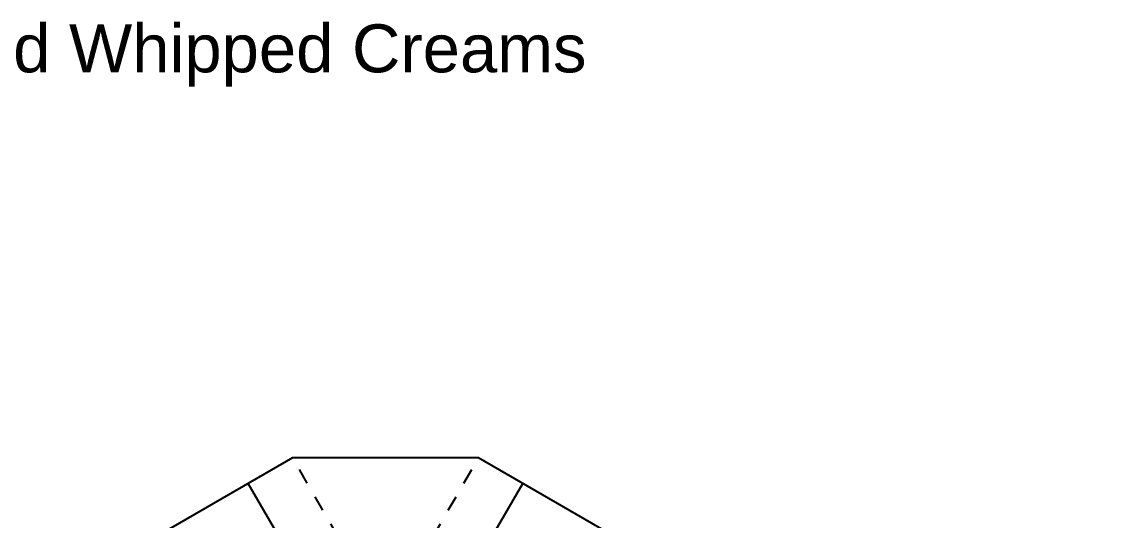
# Model space of a CAD drawing. Extents: x 7 to 203, y -288 to -9.
# Drawn here: x 72.3 to 170.4, y -53.8 to -9 of the extents above; entities that cross this region are included whole.
import ezdxf

# ---------------------------------------------------------------- set-up
doc = ezdxf.new("R2010")
doc.units = 0
doc.linetypes.add('AI-LINETYPE-285', pattern=[2.822222, 1.411111, -1.411111])
doc.linetypes.add('AI-LINETYPE-291', pattern=[2.822222, 1.411111, -1.411111])
for name, color, linetype in [('CUTLINE', 7, 'CONTINUOUS'), ('MOUNTAINLINE', 7, 'CONTINUOUS'), ('TEXT', 7, 'CONTINUOUS'), ('VALLEYLINE', 7, 'CONTINUOUS')]:
    doc.layers.add(name, color=color, linetype=linetype)

# ---------------------------------------------------------------- blocks, each defined once
blk = doc.blocks.new('BLOCK_265')
at = {"layer": 'VALLEYLINE', "color": 7, "linetype": 'AI-LINETYPE-285'}
blk.add_lwpolyline([(102.236, -57.843), (96.684, -48.227)], dxfattribs=at)
blk = doc.blocks.new('BLOCK_271')
at = {"layer": 'VALLEYLINE', "color": 7, "linetype": 'AI-LINETYPE-291'}
blk.add_lwpolyline([(107.875, -57.843), (113.426, -48.227)], dxfattribs=at)
blk = doc.blocks.new('BLOCK_577')
at = {"layer": 'MOUNTAINLINE', "color": 7}
blk.add_lwpolyline([(96.922, -57.844), (92.698, -50.528)], dxfattribs=at)
blk = doc.blocks.new('BLOCK_583')
at = {"layer": 'MOUNTAINLINE', "color": 7}
blk.add_lwpolyline([(113.188, -57.844), (117.412, -50.528)], dxfattribs=at)

msp = doc.modelspace()

# ---------------------------------------------------------------- linework, layer by layer
at = {"layer": 'CUTLINE', "color": 7}
msp.add_lwpolyline([(170.389, -146.896), (170.389, -128.477), (162.022, -113.985), (146.071, -104.776), (137.74, -90.338), (137.74, -71.93), (129.368, -57.431), (113.426, -48.227), (96.684, -48.227), (80.743, -57.431), (72.371, -71.93), (72.371, -90.338), (63.969, -104.776)], dxfattribs=at)

# ---------------------------------------------------------------- block references
at = {"layer": 'MOUNTAINLINE'}
for name in ['BLOCK_577', 'BLOCK_583']:
    msp.add_blockref(name, (0, 0), dxfattribs=at)
at = {"layer": 'VALLEYLINE'}
for name in ['BLOCK_265', 'BLOCK_271']:
    msp.add_blockref(name, (0, 0), dxfattribs=at)

# ---------------------------------------------------------------- texts
at = {"layer": 'TEXT', "color": 7, "insert": (10.834, -14.855), "char_height": 4.318, "attachment_point": 7}
msp.add_mtext('\\fArial|b0|i0|c0|p34;\\W1;Extension of Connected Whipped Creams', dxfattribs=at)

doc.saveas('drawing.dxf')
